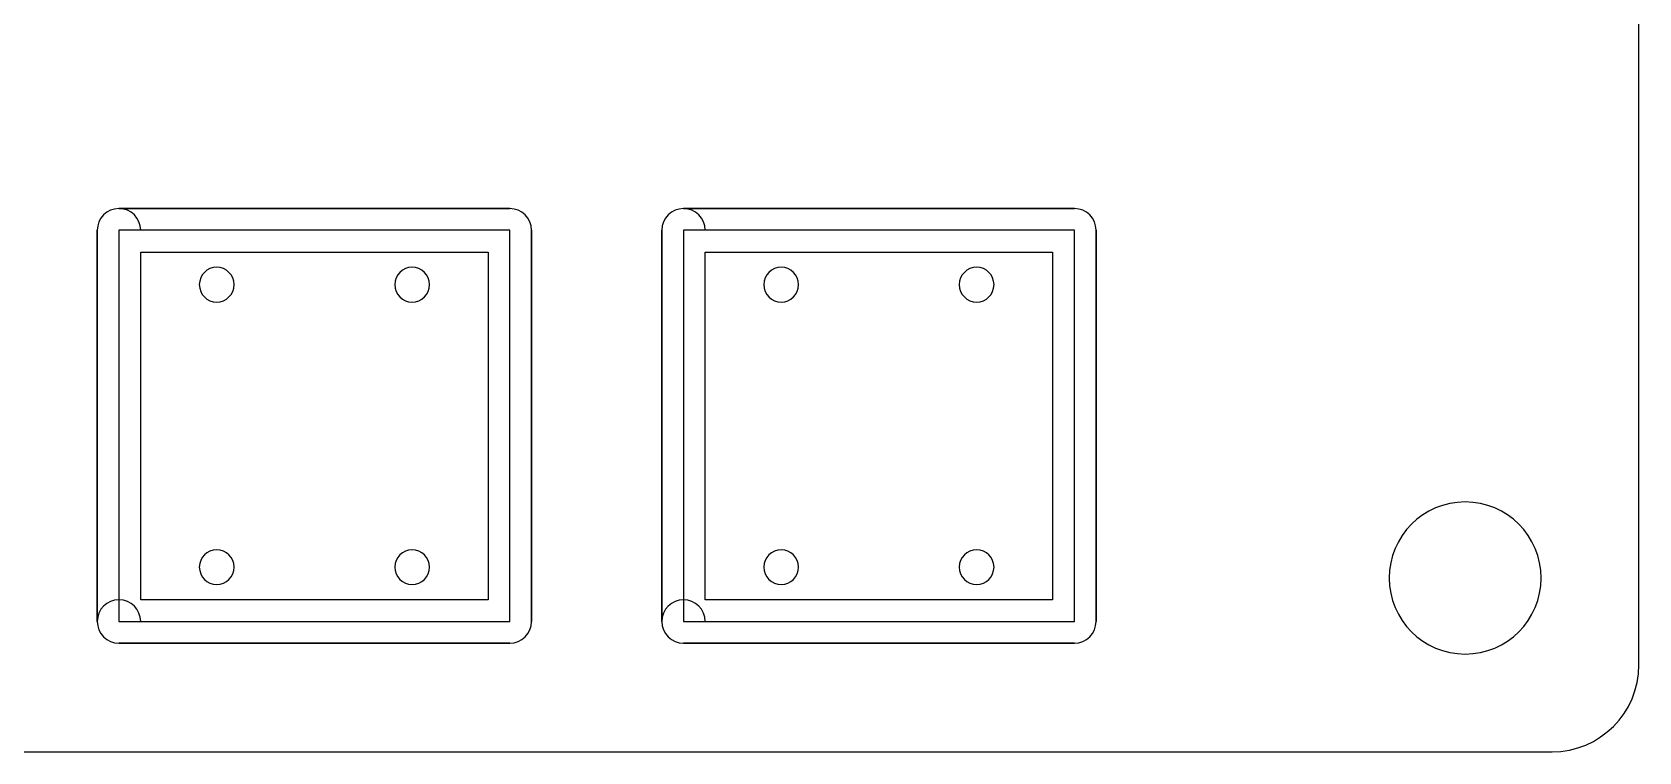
# Model space of a CAD drawing. Header units: millimetres. Extents: x -14 to 60, y 38.1 to 82.1.
# Drawn here: x 22.98 to 59.98, y 38.08 to 54.64 of the extents above; entities that cross this region are included whole.
import ezdxf

# ---------------------------------------------------------------- set-up
doc = ezdxf.new("R2010")
doc.units = ezdxf.units.MM
for name, color, linetype in [('Part__Feature008', 7, 'CONTINUOUS'), ('Part__Feature011', 7, 'CONTINUOUS'), ('Part__Feature012', 7, 'CONTINUOUS')]:
    doc.layers.add(name, color=color, linetype=linetype)

msp = doc.modelspace()

# ---------------------------------------------------------------- linework, layer by layer
at = {"layer": 'Part__Feature008'}
for p, q in [((33.9829, 50.5808, 24.2826), (24.9829, 50.5808, 24.2826)), ((24.9829, 50.5808, 28.1826), (33.9829, 50.5808, 28.1826)), ((33.9829, 50.5808, 24.2826), (24.9829, 50.5808, 24.2826)), ((24.9829, 50.5808, 24.2826), (24.9829, 50.5808, 28.1826)), ((24.9829, 50.5808, 23.4826), (33.9829, 50.5808, 23.4826)), ((24.9829, 50.5808, 23.4826), (33.9829, 50.5808, 23.4826)), ((24.9829, 50.5808, 17.6826), (33.9829, 50.5808, 17.6826)), ((24.9829, 50.5808, 17.6826), (24.9829, 50.5808, 23.4826)), ((24.9829, 50.5808, 17.6826), (33.9829, 50.5808, 17.6826)), ((24.9829, 50.5808, 24.2826), (24.9829, 50.5808, 28.1826)), ((24.9829, 50.5808, 28.1826), (33.9829, 50.5808, 28.1826)), ((24.9829, 50.5808, 17.6826), (24.9829, 50.5808, 23.4826)), ((33.9829, 50.5808, 28.1826), (33.9829, 50.5808, 24.2826)), ((33.9829, 50.5808, 23.4826), (33.9829, 50.5808, 17.6826)), ((33.9829, 50.5808, 28.1826), (33.9829, 50.5808, 24.2826)), ((33.9829, 50.5808, 23.4826), (33.9829, 50.5808, 17.6826)), ((24.4829, 50.0808, 24.2826), (24.4829, 41.0808, 24.2826)), ((24.4829, 50.0808, 24.2826), (24.4829, 41.0808, 24.2826)), ((24.4829, 41.0808, 28.1826), (24.4829, 50.0808, 28.1826)), ((24.4829, 50.0808, 28.1826), (24.4829, 50.0808, 24.2826)), ((24.4829, 41.0808, 23.4826), (24.4829, 50.0808, 23.4826)), ((24.4829, 41.0808, 17.6826), (24.4829, 50.0808, 17.6826)), ((24.4829, 41.0808, 23.4826), (24.4829, 50.0808, 23.4826)), ((24.4829, 50.0808, 23.4826), (24.4829, 50.0808, 17.6826)), ((24.4829, 41.0808, 17.6826), (24.4829, 50.0808, 17.6826)), ((24.4829, 41.0808, 28.1826), (24.4829, 50.0808, 28.1826)), ((24.4829, 50.0808, 28.1826), (24.4829, 50.0808, 24.2826)), ((24.4829, 50.0808, 23.4826), (24.4829, 50.0808, 17.6826)), ((33.9829, 50.0808, 28.6826), (24.9829, 50.0808, 28.6826)), ((24.9829, 50.0808, 28.6826), (24.9829, 41.0808, 28.6826)), ((24.9829, 50.0808, 28.6826), (24.9829, 41.0808, 28.6826)), ((33.9829, 50.0808, 28.6826), (24.9829, 50.0808, 28.6826)), ((33.9829, 41.0808, 28.6826), (33.9829, 50.0808, 28.6826)), ((33.9829, 41.0808, 28.6826), (33.9829, 50.0808, 28.6826)), ((34.4829, 41.0808, 24.2826), (34.4829, 50.0808, 24.2826)), ((34.4829, 50.0808, 28.1826), (34.4829, 41.0808, 28.1826)), ((34.4829, 41.0808, 24.2826), (34.4829, 50.0808, 24.2826)), ((34.4829, 50.0808, 24.2826), (34.4829, 50.0808, 28.1826)), ((34.4829, 50.0808, 23.4826), (34.4829, 41.0808, 23.4826)), ((34.4829, 50.0808, 17.6826), (34.4829, 41.0808, 17.6826)), ((34.4829, 50.0808, 17.6826), (34.4829, 50.0808, 23.4826)), ((34.4829, 50.0808, 23.4826), (34.4829, 41.0808, 23.4826)), ((34.4829, 50.0808, 17.6826), (34.4829, 41.0808, 17.6826)), ((34.4829, 50.0808, 24.2826), (34.4829, 50.0808, 28.1826)), ((34.4829, 50.0808, 28.1826), (34.4829, 41.0808, 28.1826)), ((34.4829, 50.0808, 17.6826), (34.4829, 50.0808, 23.4826)), ((25.4829, 41.5808, 24.2826), (25.4829, 49.5808, 24.2826)), ((25.4829, 49.5808, 24.2826), (33.4829, 49.5808, 24.2826)), ((25.4829, 41.5808, 24.2826), (25.4829, 49.5808, 24.2826)), ((25.4829, 49.5808, 23.4826), (25.4829, 49.5808, 24.2826)), ((25.4829, 41.5808, 23.4826), (25.4829, 49.5808, 23.4826)), ((25.4829, 49.5808, 24.2826), (33.4829, 49.5808, 24.2826)), ((25.4829, 49.5808, 23.4826), (33.4829, 49.5808, 23.4826)), ((25.4829, 49.5808, 23.4826), (25.4829, 49.5808, 24.2826)), ((25.4829, 41.5808, 23.4826), (25.4829, 49.5808, 23.4826)), ((25.4829, 49.5808, 23.4826), (33.4829, 49.5808, 23.4826)), ((33.4829, 49.5808, 24.2826), (33.4829, 41.5808, 24.2826)), ((33.4829, 49.5808, 23.4826), (33.4829, 49.5808, 24.2826)), ((33.4829, 49.5808, 24.2826), (33.4829, 41.5808, 24.2826)), ((33.4829, 49.5808, 23.4826), (33.4829, 41.5808, 23.4826)), ((33.4829, 49.5808, 23.4826), (33.4829, 49.5808, 24.2826)), ((33.4829, 49.5808, 23.4826), (33.4829, 41.5808, 23.4826)), ((26.8329, 48.8308, 14.1826), (26.8329, 48.8308, 17.6826)), ((26.8329, 48.8308, 14.1826), (26.8329, 48.8308, 17.6826)), ((27.6329, 48.8308, 14.1826), (27.6329, 48.8308, 17.6826)), ((27.6329, 48.8308, 14.1826), (27.6329, 48.8308, 17.6826)), ((31.3329, 48.8308, 14.1826), (31.3329, 48.8308, 17.6826)), ((31.3329, 48.8308, 14.1826), (31.3329, 48.8308, 17.6826)), ((32.1329, 48.8308, 14.1826), (32.1329, 48.8308, 17.6826)), ((32.1329, 48.8308, 14.1826), (32.1329, 48.8308, 17.6826)), ((26.8329, 42.3308, 14.1826), (26.8329, 42.3308, 17.6826)), ((26.8329, 42.3308, 14.1826), (26.8329, 42.3308, 17.6826)), ((27.6329, 42.3308, 14.1826), (27.6329, 42.3308, 17.6826)), ((27.6329, 42.3308, 14.1826), (27.6329, 42.3308, 17.6826)), ((31.3329, 42.3308, 14.1826), (31.3329, 42.3308, 17.6826)), ((31.3329, 42.3308, 14.1826), (31.3329, 42.3308, 17.6826)), ((32.1329, 42.3308, 14.1826), (32.1329, 42.3308, 17.6826)), ((32.1329, 42.3308, 14.1826), (32.1329, 42.3308, 17.6826)), ((33.4829, 41.5808, 24.2826), (25.4829, 41.5808, 24.2826)), ((25.4829, 41.5808, 23.4826), (25.4829, 41.5808, 24.2826)), ((33.4829, 41.5808, 24.2826), (25.4829, 41.5808, 24.2826)), ((25.4829, 41.5808, 23.4826), (25.4829, 41.5808, 24.2826)), ((33.4829, 41.5808, 23.4826), (25.4829, 41.5808, 23.4826)), ((33.4829, 41.5808, 23.4826), (25.4829, 41.5808, 23.4826)), ((33.4829, 41.5808, 23.4826), (33.4829, 41.5808, 24.2826)), ((33.4829, 41.5808, 23.4826), (33.4829, 41.5808, 24.2826)), ((24.4829, 41.0808, 24.2826), (24.4829, 41.0808, 28.1826)), ((24.4829, 41.0808, 17.6826), (24.4829, 41.0808, 23.4826)), ((24.4829, 41.0808, 24.2826), (24.4829, 41.0808, 28.1826)), ((24.4829, 41.0808, 17.6826), (24.4829, 41.0808, 23.4826)), ((24.9829, 41.0808, 28.6826), (33.9829, 41.0808, 28.6826)), ((24.9829, 41.0808, 28.6826), (33.9829, 41.0808, 28.6826)), ((34.4829, 41.0808, 28.1826), (34.4829, 41.0808, 24.2826)), ((34.4829, 41.0808, 23.4826), (34.4829, 41.0808, 17.6826)), ((34.4829, 41.0808, 28.1826), (34.4829, 41.0808, 24.2826)), ((34.4829, 41.0808, 23.4826), (34.4829, 41.0808, 17.6826)), ((24.9829, 40.5808, 24.2826), (33.9829, 40.5808, 24.2826)), ((33.9829, 40.5808, 28.1826), (24.9829, 40.5808, 28.1826)), ((24.9829, 40.5808, 28.1826), (24.9829, 40.5808, 24.2826)), ((24.9829, 40.5808, 24.2826), (33.9829, 40.5808, 24.2826)), ((33.9829, 40.5808, 23.4826), (24.9829, 40.5808, 23.4826)), ((33.9829, 40.5808, 17.6826), (24.9829, 40.5808, 17.6826)), ((33.9829, 40.5808, 23.4826), (24.9829, 40.5808, 23.4826)), ((24.9829, 40.5808, 23.4826), (24.9829, 40.5808, 17.6826)), ((33.9829, 40.5808, 17.6826), (24.9829, 40.5808, 17.6826)), ((33.9829, 40.5808, 28.1826), (24.9829, 40.5808, 28.1826)), ((24.9829, 40.5808, 28.1826), (24.9829, 40.5808, 24.2826)), ((24.9829, 40.5808, 23.4826), (24.9829, 40.5808, 17.6826)), ((33.9829, 40.5808, 24.2826), (33.9829, 40.5808, 28.1826)), ((33.9829, 40.5808, 17.6826), (33.9829, 40.5808, 23.4826)), ((33.9829, 40.5808, 24.2826), (33.9829, 40.5808, 28.1826)), ((33.9829, 40.5808, 17.6826), (33.9829, 40.5808, 23.4826))]:
    msp.add_line(p, q, dxfattribs=at)
for centre, radius, start, end in [((24.9829, 50.0808, 24.2826), 0.5, 90, 180), ((24.9829, 50.0808, 23.4826), 0.5, 90, 180), ((24.9829, 50.0808, 17.6826), 0.5, 90, 180), ((24.9829, 50.0808, 28.1826), 0.5, 0, 180), ((24.9829, 50.0808, 24.2826), 0.5, 90, 180), ((24.9829, 50.0808, 28.1826), 0.5, 90, 180), ((24.9829, 50.0808, 28.1826), 0.5, 90, 180), ((24.9829, 50.0808, 28.1826), 0.5, 0, 180), ((24.9829, 50.0808, 17.6826), 0.5, 90, 180), ((24.9829, 50.0808, 23.4826), 0.5, 90, 180), ((24.9829, 50.0808, 28.1826), 0.5, 0, 90), ((24.9829, 50.0808, 28.1826), 0.5, 0, 90), ((33.9829, 50.0808, 24.2826), 0.5, 0, 90), ((33.9829, 50.0808, 23.4826), 0.5, 0, 90), ((33.9829, 50.0808, 17.6826), 0.5, 0, 90), ((33.9829, 50.0808, 24.2826), 0.5, 0, 90), ((33.9829, 50.0808, 28.1826), 0.5, 0, 90), ((33.9829, 50.0808, 28.1826), 0.5, 0, 90), ((33.9829, 50.0808, 17.6826), 0.5, 0, 90), ((33.9829, 50.0808, 23.4826), 0.5, 0, 90), ((33.9829, 50.0808, 28.1826), 0, 0, 0), ((33.9829, 50.0808, 28.1826), 0, 0, 0), ((33.9829, 50.0808, 28.1826), 0, 90, 0), ((33.9829, 50.0808, 28.1826), 0, 90, 0), ((27.2329, 48.8308, 14.1826), 0.4, 0, 180), ((27.2329, 48.8308, 17.6826), 0.4, 0, 180), ((27.2329, 48.8308, 14.1826), 0.4, 0, 180), ((27.2329, 48.8308, 17.6826), 0.4, 0, 180), ((31.7329, 48.8308, 14.1826), 0.4, 0, 180), ((31.7329, 48.8308, 17.6826), 0.4, 0, 180), ((31.7329, 48.8308, 14.1826), 0.4, 0, 180), ((31.7329, 48.8308, 17.6826), 0.4, 0, 180), ((27.2329, 48.8308, 14.1826), 0.4, 180, 0), ((27.2329, 48.8308, 14.1826), 0.4, 180, 0), ((27.2329, 48.8308, 17.6826), 0.4, 180, 0), ((27.2329, 48.8308, 17.6826), 0.4, 180, 0), ((31.7329, 48.8308, 14.1826), 0.4, 180, 0), ((31.7329, 48.8308, 14.1826), 0.4, 180, 0), ((31.7329, 48.8308, 17.6826), 0.4, 180, 0), ((31.7329, 48.8308, 17.6826), 0.4, 180, 0), ((27.2329, 42.3308, 14.1826), 0.4, 0, 180), ((27.2329, 42.3308, 17.6826), 0.4, 0, 180), ((27.2329, 42.3308, 17.6826), 0.4, 0, 180), ((27.2329, 42.3308, 14.1826), 0.4, 0, 180), ((31.7329, 42.3308, 14.1826), 0.4, 0, 180), ((31.7329, 42.3308, 17.6826), 0.4, 0, 180), ((31.7329, 42.3308, 17.6826), 0.4, 0, 180), ((31.7329, 42.3308, 14.1826), 0.4, 0, 180), ((27.2329, 42.3308, 17.6826), 0.4, 180, 0), ((27.2329, 42.3308, 14.1826), 0.4, 180, 0), ((27.2329, 42.3308, 17.6826), 0.4, 180, 0), ((27.2329, 42.3308, 14.1826), 0.4, 180, 0), ((31.7329, 42.3308, 17.6826), 0.4, 180, 0), ((31.7329, 42.3308, 14.1826), 0.4, 180, 0), ((31.7329, 42.3308, 17.6826), 0.4, 180, 0), ((31.7329, 42.3308, 14.1826), 0.4, 180, 0), ((24.9829, 41.0808, 28.1826), 0.5, 0, -90), ((24.9829, 41.0808, 28.1826), 0.5, 0, -90), ((24.9829, 41.0808, 28.1826), 0.5, 0, 180), ((24.9829, 41.0808, 28.1826), 0.5, 0, 180), ((24.9829, 41.0808, 24.2826), 0.5, 180, -90), ((24.9829, 41.0808, 23.4826), 0.5, 180, -90), ((24.9829, 41.0808, 17.6826), 0.5, 180, -90), ((24.9829, 41.0808, 24.2826), 0.5, 180, -90), ((24.9829, 41.0808, 28.1826), 0.5, 180, -90), ((24.9829, 41.0808, 28.1826), 0.5, 180, -90), ((24.9829, 41.0808, 17.6826), 0.5, 180, -90), ((24.9829, 41.0808, 23.4826), 0.5, 180, -90), ((33.9829, 41.0808, 24.2826), 0.5, -90, 0), ((33.9829, 41.0808, 23.4826), 0.5, -90, 0), ((33.9829, 41.0808, 17.6826), 0.5, -90, 0), ((33.9829, 41.0808, 24.2826), 0.5, -90, 0), ((33.9829, 41.0808, 28.1826), 0.5, -90, 0), ((33.9829, 41.0808, 28.1826), 0, -90, 0), ((33.9829, 41.0808, 28.1826), 0, -90, 0), ((33.9829, 41.0808, 28.1826), 0.5, -90, 0), ((33.9829, 41.0808, 28.1826), 0, 0, 0), ((33.9829, 41.0808, 28.1826), 0, 0, 0), ((33.9829, 41.0808, 17.6826), 0.5, -90, 0), ((33.9829, 41.0808, 23.4826), 0.5, -90, 0)]:
    msp.add_arc(centre, radius, start, end, dxfattribs=at)
at = {"layer": 'Part__Feature011'}
for p, q in [((46.9829, 50.5808, 24.2826), (37.9829, 50.5808, 24.2826)), ((37.9829, 50.5808, 28.1826), (46.9829, 50.5808, 28.1826)), ((46.9829, 50.5808, 24.2826), (37.9829, 50.5808, 24.2826)), ((37.9829, 50.5808, 24.2826), (37.9829, 50.5808, 28.1826)), ((37.9829, 50.5808, 23.4826), (46.9829, 50.5808, 23.4826)), ((37.9829, 50.5808, 23.4826), (46.9829, 50.5808, 23.4826)), ((37.9829, 50.5808, 17.6826), (46.9829, 50.5808, 17.6826)), ((37.9829, 50.5808, 17.6826), (37.9829, 50.5808, 23.4826)), ((37.9829, 50.5808, 17.6826), (46.9829, 50.5808, 17.6826)), ((37.9829, 50.5808, 24.2826), (37.9829, 50.5808, 28.1826)), ((37.9829, 50.5808, 28.1826), (46.9829, 50.5808, 28.1826)), ((37.9829, 50.5808, 17.6826), (37.9829, 50.5808, 23.4826)), ((46.9829, 50.5808, 28.1826), (46.9829, 50.5808, 24.2826)), ((46.9829, 50.5808, 23.4826), (46.9829, 50.5808, 17.6826)), ((46.9829, 50.5808, 28.1826), (46.9829, 50.5808, 24.2826)), ((46.9829, 50.5808, 23.4826), (46.9829, 50.5808, 17.6826)), ((37.4829, 50.0808, 24.2826), (37.4829, 41.0808, 24.2826)), ((37.4829, 50.0808, 24.2826), (37.4829, 41.0808, 24.2826)), ((37.4829, 41.0808, 28.1826), (37.4829, 50.0808, 28.1826)), ((37.4829, 50.0808, 28.1826), (37.4829, 50.0808, 24.2826)), ((37.4829, 41.0808, 23.4826), (37.4829, 50.0808, 23.4826)), ((37.4829, 41.0808, 17.6826), (37.4829, 50.0808, 17.6826)), ((37.4829, 41.0808, 23.4826), (37.4829, 50.0808, 23.4826)), ((37.4829, 50.0808, 23.4826), (37.4829, 50.0808, 17.6826)), ((37.4829, 41.0808, 17.6826), (37.4829, 50.0808, 17.6826)), ((37.4829, 41.0808, 28.1826), (37.4829, 50.0808, 28.1826)), ((37.4829, 50.0808, 28.1826), (37.4829, 50.0808, 24.2826)), ((37.4829, 50.0808, 23.4826), (37.4829, 50.0808, 17.6826)), ((46.9829, 50.0808, 28.6826), (37.9829, 50.0808, 28.6826)), ((37.9829, 50.0808, 28.6826), (37.9829, 41.0808, 28.6826)), ((37.9829, 50.0808, 28.6826), (37.9829, 41.0808, 28.6826)), ((46.9829, 50.0808, 28.6826), (37.9829, 50.0808, 28.6826)), ((46.9829, 41.0808, 28.6826), (46.9829, 50.0808, 28.6826)), ((46.9829, 41.0808, 28.6826), (46.9829, 50.0808, 28.6826)), ((47.4829, 41.0808, 24.2826), (47.4829, 50.0808, 24.2826)), ((47.4829, 50.0808, 28.1826), (47.4829, 41.0808, 28.1826)), ((47.4829, 41.0808, 24.2826), (47.4829, 50.0808, 24.2826)), ((47.4829, 50.0808, 24.2826), (47.4829, 50.0808, 28.1826)), ((47.4829, 50.0808, 23.4826), (47.4829, 41.0808, 23.4826)), ((47.4829, 50.0808, 17.6826), (47.4829, 41.0808, 17.6826)), ((47.4829, 50.0808, 17.6826), (47.4829, 50.0808, 23.4826)), ((47.4829, 50.0808, 23.4826), (47.4829, 41.0808, 23.4826)), ((47.4829, 50.0808, 17.6826), (47.4829, 41.0808, 17.6826)), ((47.4829, 50.0808, 24.2826), (47.4829, 50.0808, 28.1826)), ((47.4829, 50.0808, 28.1826), (47.4829, 41.0808, 28.1826)), ((47.4829, 50.0808, 17.6826), (47.4829, 50.0808, 23.4826)), ((38.4829, 41.5808, 24.2826), (38.4829, 49.5808, 24.2826)), ((38.4829, 49.5808, 24.2826), (46.4829, 49.5808, 24.2826)), ((38.4829, 41.5808, 24.2826), (38.4829, 49.5808, 24.2826)), ((38.4829, 49.5808, 23.4826), (38.4829, 49.5808, 24.2826)), ((38.4829, 41.5808, 23.4826), (38.4829, 49.5808, 23.4826)), ((38.4829, 49.5808, 24.2826), (46.4829, 49.5808, 24.2826)), ((38.4829, 49.5808, 23.4826), (46.4829, 49.5808, 23.4826)), ((38.4829, 49.5808, 23.4826), (38.4829, 49.5808, 24.2826)), ((38.4829, 41.5808, 23.4826), (38.4829, 49.5808, 23.4826)), ((38.4829, 49.5808, 23.4826), (46.4829, 49.5808, 23.4826)), ((46.4829, 49.5808, 24.2826), (46.4829, 41.5808, 24.2826)), ((46.4829, 49.5808, 23.4826), (46.4829, 49.5808, 24.2826)), ((46.4829, 49.5808, 24.2826), (46.4829, 41.5808, 24.2826)), ((46.4829, 49.5808, 23.4826), (46.4829, 41.5808, 23.4826)), ((46.4829, 49.5808, 23.4826), (46.4829, 49.5808, 24.2826)), ((46.4829, 49.5808, 23.4826), (46.4829, 41.5808, 23.4826)), ((39.8329, 48.8308, 14.1826), (39.8329, 48.8308, 17.6826)), ((39.8329, 48.8308, 14.1826), (39.8329, 48.8308, 17.6826)), ((40.6329, 48.8308, 14.1826), (40.6329, 48.8308, 17.6826)), ((40.6329, 48.8308, 14.1826), (40.6329, 48.8308, 17.6826)), ((44.3329, 48.8308, 14.1826), (44.3329, 48.8308, 17.6826)), ((44.3329, 48.8308, 14.1826), (44.3329, 48.8308, 17.6826)), ((45.1329, 48.8308, 14.1826), (45.1329, 48.8308, 17.6826)), ((45.1329, 48.8308, 14.1826), (45.1329, 48.8308, 17.6826)), ((39.8329, 42.3308, 14.1826), (39.8329, 42.3308, 17.6826)), ((39.8329, 42.3308, 14.1826), (39.8329, 42.3308, 17.6826)), ((40.6329, 42.3308, 14.1826), (40.6329, 42.3308, 17.6826)), ((40.6329, 42.3308, 14.1826), (40.6329, 42.3308, 17.6826)), ((44.3329, 42.3308, 14.1826), (44.3329, 42.3308, 17.6826)), ((44.3329, 42.3308, 14.1826), (44.3329, 42.3308, 17.6826)), ((45.1329, 42.3308, 14.1826), (45.1329, 42.3308, 17.6826)), ((45.1329, 42.3308, 14.1826), (45.1329, 42.3308, 17.6826)), ((46.4829, 41.5808, 24.2826), (38.4829, 41.5808, 24.2826)), ((38.4829, 41.5808, 23.4826), (38.4829, 41.5808, 24.2826)), ((46.4829, 41.5808, 24.2826), (38.4829, 41.5808, 24.2826)), ((38.4829, 41.5808, 23.4826), (38.4829, 41.5808, 24.2826)), ((46.4829, 41.5808, 23.4826), (38.4829, 41.5808, 23.4826)), ((46.4829, 41.5808, 23.4826), (38.4829, 41.5808, 23.4826)), ((46.4829, 41.5808, 23.4826), (46.4829, 41.5808, 24.2826)), ((46.4829, 41.5808, 23.4826), (46.4829, 41.5808, 24.2826)), ((37.4829, 41.0808, 24.2826), (37.4829, 41.0808, 28.1826)), ((37.4829, 41.0808, 17.6826), (37.4829, 41.0808, 23.4826)), ((37.4829, 41.0808, 24.2826), (37.4829, 41.0808, 28.1826)), ((37.4829, 41.0808, 17.6826), (37.4829, 41.0808, 23.4826)), ((37.9829, 41.0808, 28.6826), (46.9829, 41.0808, 28.6826)), ((37.9829, 41.0808, 28.6826), (46.9829, 41.0808, 28.6826)), ((47.4829, 41.0808, 28.1826), (47.4829, 41.0808, 24.2826)), ((47.4829, 41.0808, 23.4826), (47.4829, 41.0808, 17.6826)), ((47.4829, 41.0808, 28.1826), (47.4829, 41.0808, 24.2826)), ((47.4829, 41.0808, 23.4826), (47.4829, 41.0808, 17.6826)), ((37.9829, 40.5808, 24.2826), (46.9829, 40.5808, 24.2826)), ((46.9829, 40.5808, 28.1826), (37.9829, 40.5808, 28.1826)), ((37.9829, 40.5808, 28.1826), (37.9829, 40.5808, 24.2826)), ((37.9829, 40.5808, 24.2826), (46.9829, 40.5808, 24.2826)), ((46.9829, 40.5808, 23.4826), (37.9829, 40.5808, 23.4826)), ((46.9829, 40.5808, 17.6826), (37.9829, 40.5808, 17.6826)), ((46.9829, 40.5808, 23.4826), (37.9829, 40.5808, 23.4826)), ((37.9829, 40.5808, 23.4826), (37.9829, 40.5808, 17.6826)), ((46.9829, 40.5808, 17.6826), (37.9829, 40.5808, 17.6826)), ((46.9829, 40.5808, 28.1826), (37.9829, 40.5808, 28.1826)), ((37.9829, 40.5808, 28.1826), (37.9829, 40.5808, 24.2826)), ((37.9829, 40.5808, 23.4826), (37.9829, 40.5808, 17.6826)), ((46.9829, 40.5808, 24.2826), (46.9829, 40.5808, 28.1826)), ((46.9829, 40.5808, 17.6826), (46.9829, 40.5808, 23.4826)), ((46.9829, 40.5808, 24.2826), (46.9829, 40.5808, 28.1826)), ((46.9829, 40.5808, 17.6826), (46.9829, 40.5808, 23.4826))]:
    msp.add_line(p, q, dxfattribs=at)
for centre, radius, start, end in [((37.9829, 50.0808, 24.2826), 0.5, 90, 180), ((37.9829, 50.0808, 23.4826), 0.5, 90, 180), ((37.9829, 50.0808, 17.6826), 0.5, 90, 180), ((37.9829, 50.0808, 28.1826), 0.5, 0, 180), ((37.9829, 50.0808, 24.2826), 0.5, 90, 180), ((37.9829, 50.0808, 28.1826), 0.5, 90, 180), ((37.9829, 50.0808, 28.1826), 0.5, 90, 180), ((37.9829, 50.0808, 28.1826), 0.5, 0, 180), ((37.9829, 50.0808, 17.6826), 0.5, 90, 180), ((37.9829, 50.0808, 23.4826), 0.5, 90, 180), ((37.9829, 50.0808, 28.1826), 0.5, 0, 90), ((37.9829, 50.0808, 28.1826), 0.5, 0, 90), ((46.9829, 50.0808, 24.2826), 0.5, 0, 90), ((46.9829, 50.0808, 23.4826), 0.5, 0, 90), ((46.9829, 50.0808, 17.6826), 0.5, 0, 90), ((46.9829, 50.0808, 24.2826), 0.5, 0, 90), ((46.9829, 50.0808, 28.1826), 0.5, 0, 90), ((46.9829, 50.0808, 28.1826), 0.5, 0, 90), ((46.9829, 50.0808, 17.6826), 0.5, 0, 90), ((46.9829, 50.0808, 23.4826), 0.5, 0, 90), ((46.9829, 50.0808, 28.1826), 0, 0, 0), ((46.9829, 50.0808, 28.1826), 0, 0, 0), ((46.9829, 50.0808, 28.1826), 0, 90, 0), ((46.9829, 50.0808, 28.1826), 0, 90, 0), ((40.2329, 48.8308, 14.1826), 0.4, 0, 180), ((40.2329, 48.8308, 17.6826), 0.4, 0, 180), ((40.2329, 48.8308, 14.1826), 0.4, 0, 180), ((40.2329, 48.8308, 17.6826), 0.4, 0, 180), ((44.7329, 48.8308, 14.1826), 0.4, 0, 180), ((44.7329, 48.8308, 17.6826), 0.4, 0, 180), ((44.7329, 48.8308, 14.1826), 0.4, 0, 180), ((44.7329, 48.8308, 17.6826), 0.4, 0, 180), ((40.2329, 48.8308, 14.1826), 0.4, 180, 0), ((40.2329, 48.8308, 14.1826), 0.4, 180, 0), ((40.2329, 48.8308, 17.6826), 0.4, 180, 0), ((40.2329, 48.8308, 17.6826), 0.4, 180, 0), ((44.7329, 48.8308, 14.1826), 0.4, 180, 0), ((44.7329, 48.8308, 14.1826), 0.4, 180, 0), ((44.7329, 48.8308, 17.6826), 0.4, 180, 0), ((44.7329, 48.8308, 17.6826), 0.4, 180, 0), ((40.2329, 42.3308, 14.1826), 0.4, 0, 180), ((40.2329, 42.3308, 17.6826), 0.4, 0, 180), ((40.2329, 42.3308, 17.6826), 0.4, 0, 180), ((40.2329, 42.3308, 14.1826), 0.4, 0, 180), ((44.7329, 42.3308, 14.1826), 0.4, 0, 180), ((44.7329, 42.3308, 17.6826), 0.4, 0, 180), ((44.7329, 42.3308, 17.6826), 0.4, 0, 180), ((44.7329, 42.3308, 14.1826), 0.4, 0, 180), ((40.2329, 42.3308, 17.6826), 0.4, 180, 0), ((40.2329, 42.3308, 14.1826), 0.4, 180, 0), ((40.2329, 42.3308, 17.6826), 0.4, 180, 0), ((40.2329, 42.3308, 14.1826), 0.4, 180, 0), ((44.7329, 42.3308, 17.6826), 0.4, 180, 0), ((44.7329, 42.3308, 14.1826), 0.4, 180, 0), ((44.7329, 42.3308, 17.6826), 0.4, 180, 0), ((44.7329, 42.3308, 14.1826), 0.4, 180, 0), ((37.9829, 41.0808, 28.1826), 0.5, 0, -90), ((37.9829, 41.0808, 28.1826), 0.5, 0, -90), ((37.9829, 41.0808, 28.1826), 0.5, 0, 180), ((37.9829, 41.0808, 28.1826), 0.5, 0, 180), ((37.9829, 41.0808, 24.2826), 0.5, 180, -90), ((37.9829, 41.0808, 23.4826), 0.5, 180, -90), ((37.9829, 41.0808, 17.6826), 0.5, 180, -90), ((37.9829, 41.0808, 24.2826), 0.5, 180, -90), ((37.9829, 41.0808, 28.1826), 0.5, 180, -90), ((37.9829, 41.0808, 28.1826), 0.5, 180, -90), ((37.9829, 41.0808, 17.6826), 0.5, 180, -90), ((37.9829, 41.0808, 23.4826), 0.5, 180, -90), ((46.9829, 41.0808, 24.2826), 0.5, -90, 0), ((46.9829, 41.0808, 23.4826), 0.5, -90, 0), ((46.9829, 41.0808, 17.6826), 0.5, -90, 0), ((46.9829, 41.0808, 24.2826), 0.5, -90, 0), ((46.9829, 41.0808, 28.1826), 0.5, -90, 0), ((46.9829, 41.0808, 28.1826), 0, -90, 0), ((46.9829, 41.0808, 28.1826), 0, -90, 0), ((46.9829, 41.0808, 28.1826), 0.5, -90, 0), ((46.9829, 41.0808, 28.1826), 0, 0, 0), ((46.9829, 41.0808, 28.1826), 0, 0, 0), ((46.9829, 41.0808, 17.6826), 0.5, -90, 0), ((46.9829, 41.0808, 23.4826), 0.5, -90, 0)]:
    msp.add_arc(centre, radius, start, end, dxfattribs=at)
at = {"layer": 'Part__Feature012'}
for p, q in [((59.9829, 40.0808, 16.1826), (59.9829, 80.0808, 16.1826)), ((59.9829, 40.0808, 17.6826), (59.9829, 80.0808, 17.6826)), ((59.9829, 40.0808, 17.6826), (59.9829, 80.0808, 17.6826)), ((59.9829, 40.0808, 16.1826), (59.9829, 80.0808, 16.1826)), ((54.2329, 42.0808, 17.6826), (54.2329, 42.0808, 16.1826)), ((54.2329, 42.0808, 17.6826), (54.2329, 42.0808, 16.1826)), ((57.7329, 42.0808, 17.6826), (57.7329, 42.0808, 16.1826)), ((57.7329, 42.0808, 17.6826), (57.7329, 42.0808, 16.1826)), ((59.9829, 40.0808, 17.6826), (59.9829, 40.0808, 16.1826)), ((59.9829, 40.0808, 17.6826), (59.9829, 40.0808, 16.1826)), ((-12.0171, 38.0808, 16.1826), (57.9829, 38.0808, 16.1826)), ((-12.0171, 38.0808, 17.6826), (57.9829, 38.0808, 17.6826)), ((-12.0171, 38.0808, 17.6826), (57.9829, 38.0808, 17.6826)), ((-12.0171, 38.0808, 16.1826), (57.9829, 38.0808, 16.1826)), ((57.9829, 38.0808, 16.1826), (57.9829, 38.0808, 17.6826)), ((57.9829, 38.0808, 16.1826), (57.9829, 38.0808, 17.6826))]:
    msp.add_line(p, q, dxfattribs=at)
for centre, radius, start, end in [((55.9829, 42.0808, 17.6826), 1.75, 0, 180), ((55.9829, 42.0808, 16.1826), 1.75, 0, 180), ((55.9829, 42.0808, 16.1826), 1.75, 0, 180), ((55.9829, 42.0808, 17.6826), 1.75, 0, 180), ((55.9829, 42.0808, 16.1826), 1.75, 180, 0), ((55.9829, 42.0808, 17.6826), 1.75, 180, 0), ((55.9829, 42.0808, 17.6826), 1.75, 180, 0), ((55.9829, 42.0808, 16.1826), 1.75, 180, 0), ((57.9829, 40.0808, 17.6826), 2, -90, 0), ((57.9829, 40.0808, 16.1826), 2, -90, 0), ((57.9829, 40.0808, 17.6826), 2, -90, 0), ((57.9829, 40.0808, 16.1826), 2, -90, 0)]:
    msp.add_arc(centre, radius, start, end, dxfattribs=at)

doc.saveas('drawing.dxf')
